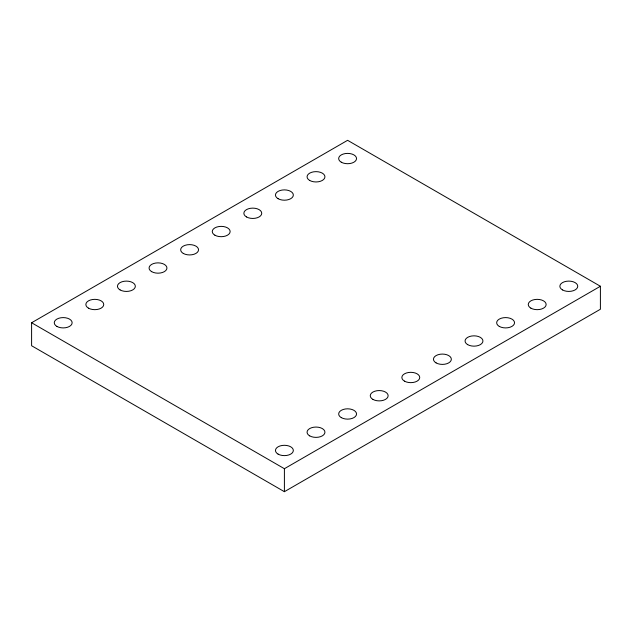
<?xml version="1.0" encoding="UTF-8"?>
<svg xmlns="http://www.w3.org/2000/svg" width="632" height="632" viewBox="0 0 632 632"><rect width="100%" height="100%" fill="white"/><g stroke="black" fill="none" stroke-linecap="round" stroke-linejoin="round"><path stroke-width="0.95" d="M31.6 322.755L347.6 140.312L600.4 286.264L600.4 309.245L284.4 491.688L31.6 345.736L31.6 322.755L284.4 468.707L600.4 286.264M284.4 468.707L284.4 491.688M56.88 326.404A8.935 5.159 0 0 0 71.835 324.09A8.935 5.159 0 0 0 60.885 317.77A8.935 5.159 0 0 0 56.88 326.404M88.48 308.155A8.935 5.159 0 0 0 103.435 305.841A8.935 5.159 0 0 0 92.485 299.521A8.935 5.159 0 0 0 88.48 308.155M120.08 289.914A8.935 5.159 0 0 0 135.035 287.6A8.935 5.159 0 0 0 124.085 281.28A8.935 5.159 0 0 0 120.08 289.914M151.68 271.665A8.935 5.159 0 0 0 166.635 269.358A8.935 5.159 0 0 0 155.685 263.038A8.935 5.159 0 0 0 151.68 271.665M183.28 253.424A8.935 5.159 0 0 0 198.235 251.109A8.935 5.159 0 0 0 187.285 244.789A8.935 5.159 0 0 0 183.28 253.424M214.88 235.183A8.935 5.159 0 0 0 229.835 232.868A8.935 5.159 0 0 0 218.885 226.548A8.935 5.159 0 0 0 214.88 235.183M246.48 216.934A8.935 5.159 0 0 0 261.435 214.619A8.935 5.159 0 0 0 250.485 208.299A8.935 5.159 0 0 0 246.48 216.934M278.08 198.693A8.935 5.159 0 0 0 293.035 196.378A8.935 5.159 0 0 0 282.085 190.058A8.935 5.159 0 0 0 278.08 198.693M309.68 180.444A8.935 5.159 0 0 0 324.635 178.137A8.935 5.159 0 0 0 313.685 171.817A8.935 5.159 0 0 0 309.68 180.444M341.28 162.203A8.935 5.159 0 0 0 356.235 159.888A8.935 5.159 0 0 0 345.285 153.568A8.935 5.159 0 0 0 341.28 162.203M278.08 454.108A8.935 5.159 0 0 0 293.035 451.793A8.935 5.159 0 0 0 282.085 445.473A8.935 5.159 0 0 0 278.08 454.108M309.68 435.867A8.935 5.159 0 0 0 324.635 433.552A8.935 5.159 0 0 0 313.685 427.232A8.935 5.159 0 0 0 309.68 435.867M341.28 417.618A8.935 5.159 0 0 0 356.235 415.311A8.935 5.159 0 0 0 345.285 408.991A8.935 5.159 0 0 0 341.28 417.618M372.88 399.377A8.935 5.159 0 0 0 387.835 397.062A8.935 5.159 0 0 0 376.885 390.742A8.935 5.159 0 0 0 372.88 399.377M404.48 381.136A8.935 5.159 0 0 0 419.435 378.821A8.935 5.159 0 0 0 408.485 372.501A8.935 5.159 0 0 0 404.48 381.136M436.08 362.887A8.935 5.159 0 0 0 451.035 360.572A8.935 5.159 0 0 0 440.085 354.252A8.935 5.159 0 0 0 436.08 362.887M467.68 344.645A8.935 5.159 0 0 0 482.635 342.331A8.935 5.159 0 0 0 471.685 336.011A8.935 5.159 0 0 0 467.68 344.645M499.28 326.404A8.935 5.159 0 0 0 514.235 324.09A8.935 5.159 0 0 0 503.285 317.77A8.935 5.159 0 0 0 499.28 326.404M530.88 308.155A8.935 5.159 0 0 0 545.835 305.841A8.935 5.159 0 0 0 534.885 299.521A8.935 5.159 0 0 0 530.88 308.155M562.48 289.914A8.935 5.159 0 0 0 577.435 287.6A8.935 5.159 0 0 0 566.485 281.28A8.935 5.159 0 0 0 562.48 289.914"/></g></svg>
